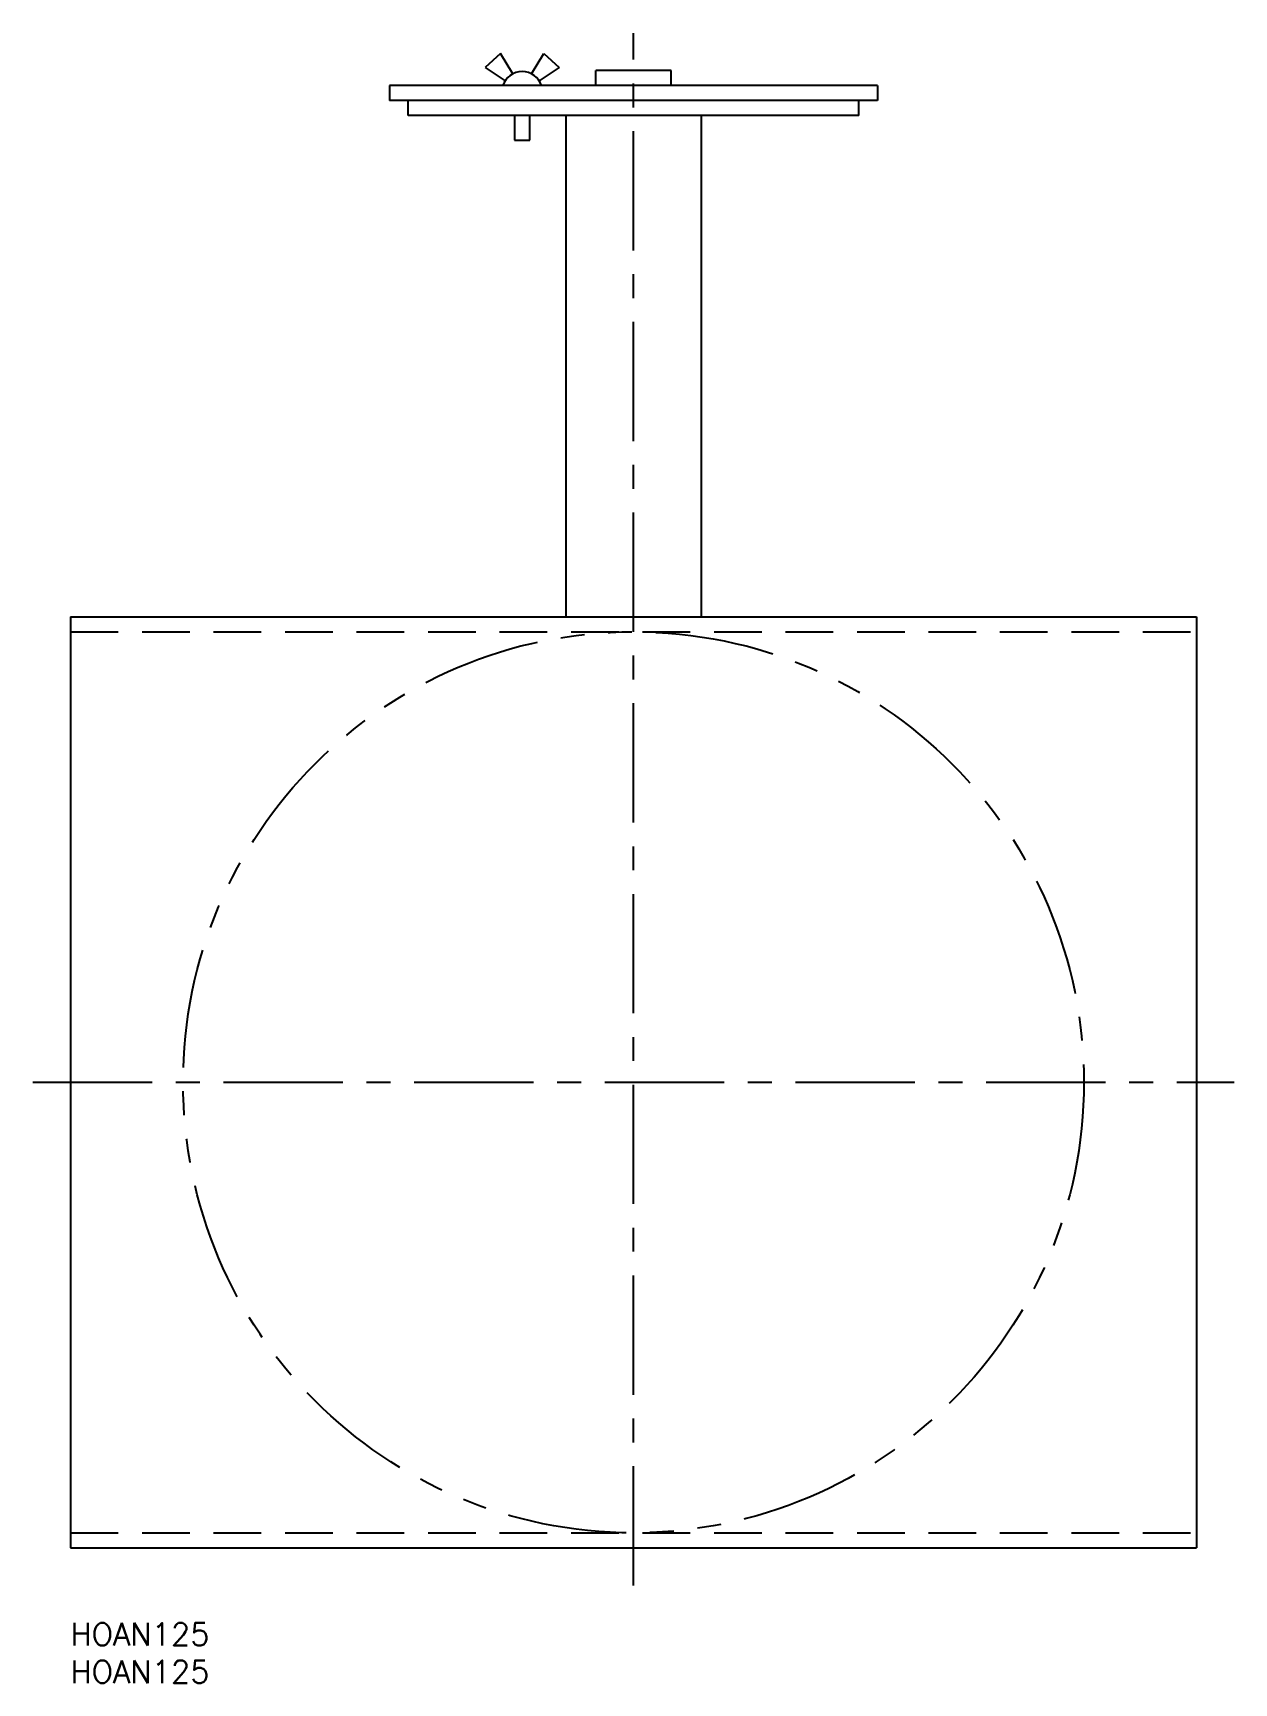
# Model space of a CAD drawing. Extents: x -5 to 155, y -8 to 212.
import ezdxf

# ---------------------------------------------------------------- set-up
doc = ezdxf.new("R2010")
doc.units = 0
doc.header["$LTSCALE"] = 0.5
for name, pattern in [('CENTER', [50.8, 31.75, -6.35, 6.35, -6.35]), ('DASHED', [19.05, 12.7, -6.35]), ('PHANTOM', [63.5, 31.75, -6.35, 6.35, -6.35, 6.35, -6.35])]:
    doc.linetypes.add(name, pattern=pattern)
for name, color, linetype in [('MSM_CENTER', 1, 'CENTER'), ('MSM_CONTINUOUS', 7, 'CONTINUOUS'), ('MSM_DASHED', 4, 'DASHED'), ('MSM_IMAGINARY', 6, 'PHANTOM'), ('MSM_PART_NUMBER', 7, 'CONTINUOUS')]:
    doc.layers.add(name, color=color, linetype=linetype)
doc.styles.get("Standard").update_dxf_attribs({"font": 'txt.shx', "height": 3, "bigfont": 'bigfont.shx'})

# ---------------------------------------------------------------- blocks, each defined once
blk = doc.blocks.new('*U2')
at = {"layer": 'MSM_PART_NUMBER'}
blk.add_text('HOAN125', height=3, dxfattribs=at).set_placement((0, -3))
blk = doc.blocks.new('*U3')
at = {"layer": 'MSM_PART_NUMBER'}
blk.add_text('HOAN125', height=3, dxfattribs=at).set_placement((0, -8))

msp = doc.modelspace()

# ---------------------------------------------------------------- linework, layer by layer
at = {"layer": 'MSM_CENTER'}
for p, q in [((75, 5), (75, 211.75)), ((-5, 72), (155, 72))]:
    msp.add_line(p, q, dxfattribs=at)
at = {"layer": 'MSM_CONTINUOUS'}
for p, q in [((57.26, 209), (55.23, 207.14)), ((58.94, 206.33), (57.26, 209)), ((61.39, 206.33), (63.07, 209)), ((63.07, 209), (65.1, 207.14)), ((55.23, 207.14), (57.9, 205.4)), ((65.1, 207.14), (62.44, 205.4)), ((80, 206.75), (70, 206.75)), ((70, 204.75), (70, 206.75)), ((80, 204.75), (80, 206.75)), ((107.5, 204.75), (42.5, 204.75)), ((42.5, 204.75), (42.5, 202.75)), ((107.5, 204.75), (107.5, 202.75)), ((107.5, 202.75), (42.5, 202.75)), ((45, 200.75), (45, 202.75)), ((105, 200.75), (105, 202.75)), ((105, 200.75), (45, 200.75)), ((59.16, 200.75), (59.16, 197.49)), ((61.17, 197.49), (61.17, 200.75)), ((66, 200.75), (66, 134)), ((84, 200.75), (84, 134)), ((59.16, 197.49), (61.17, 197.49)), ((0, 134), (150, 134)), ((0, 134), (0, 10)), ((150, 134), (150, 10)), ((0, 10), (150, 10))]:
    msp.add_line(p, q, dxfattribs=at)
msp.add_arc((60.17, 203.91), 2.71, 17.8233, 162.1767, dxfattribs=at)
at = {"layer": 'MSM_DASHED'}
for p, q in [((0, 132), (150, 132)), ((0, 12), (150, 12))]:
    msp.add_line(p, q, dxfattribs=at)
at = {"layer": 'MSM_IMAGINARY'}
msp.add_circle((75, 72), 60, dxfattribs=at)

# ---------------------------------------------------------------- block references
at = {"layer": 'MSM_CONTINUOUS'}
for name in ['*U2', '*U3']:
    msp.add_blockref(name, (0, 0), dxfattribs=at)

doc.saveas('drawing.dxf')
